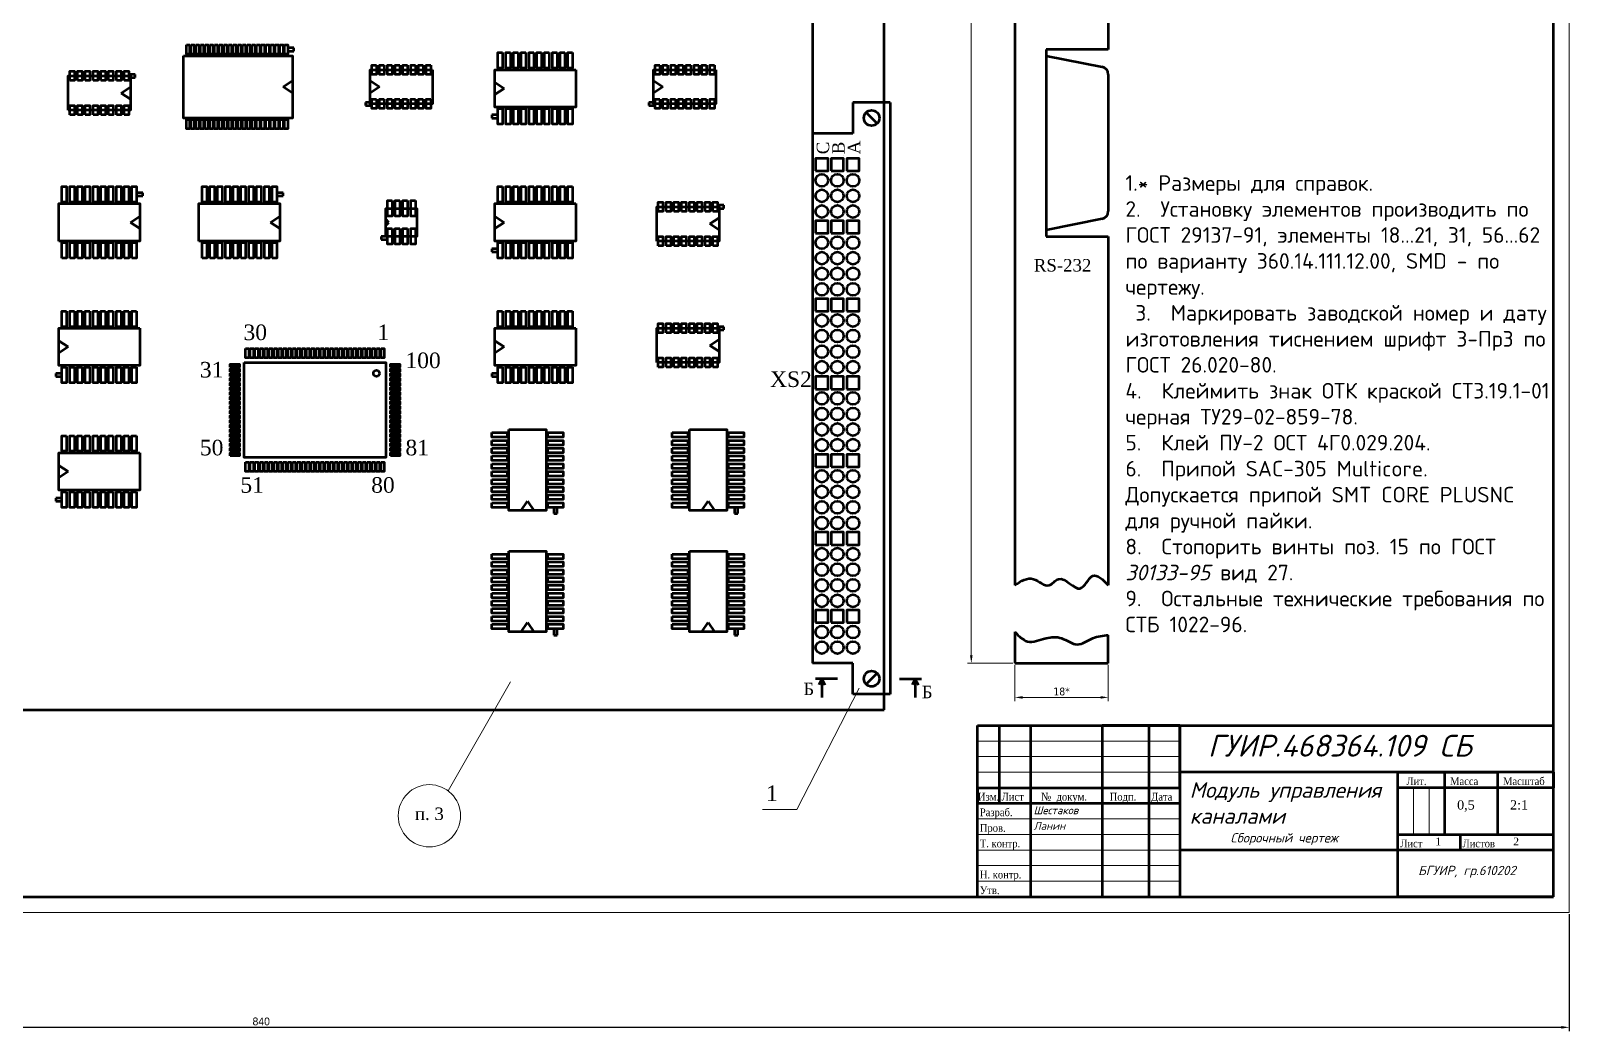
# Model space of a CAD drawing. Header units: millimetres. Extents: x 0 to 840, y -38 to 590.
# Drawn here: x 346 to 840, y -38.2 to 283 of the extents above; entities that cross this region are included whole.
import ezdxf

# ---------------------------------------------------------------- set-up
doc = ezdxf.new("R2010")
doc.units = ezdxf.units.MM
doc.header["$PDMODE"] = 3
doc.layers.add('основная-06', color=2, linetype='Continuous', lineweight=60)
doc.layers.add('тонкая-текст-02', color=4, linetype='Continuous', lineweight=20)
doc.styles.add('2', font='times.ttf', dxfattribs={"width": 0.9, "height": 2.5})
doc.styles.add('3', font='times.ttf', dxfattribs={"height": 2.5})
doc.dimstyles.new('ISO-25', dxfattribs={"dimtxt": 2.5, "dimasz": 2.5, "dimexe": 1.25, "dimexo": 0.625, "dimtad": 1, "dimtxsty": 'Standard', "dimcen": 2.5, "dimadec": 0, "dimazin": 0, "dimtfac": 1, "dimtmove": 0, "dimatfit": 3, "dimfxl": 1, "dimarcsym": 0})

# ---------------------------------------------------------------- blocks, each defined once
blk = doc.blocks.new('*D3')
at = {"layer": 'Defpoints', "color": 0, "transparency": 16777216}
for p in [(0, 0), (840, 0), (0, -36.91)]:
    blk.add_point(p, dxfattribs=at)
at = {"layer": 'тонкая-текст-02', "color": 0, "lineweight": -2, "transparency": 16777216}
for p, q in [((0, -0.62), (0, -38.16)), ((840, -0.62), (840, -38.16)), ((837.5, -36.91), (2.5, -36.91))]:
    blk.add_line(p, q, dxfattribs=at)
at = {"layer": 'тонкая-текст-02', "color": 0, "transparency": 16777216}
for points in [[(2.5, -36.49), (2.5, -37.33), (0, -36.91)], [(837.5, -36.49), (837.5, -37.33), (840, -36.91)]]:
    blk.add_solid(points, dxfattribs=at)
at = {"layer": 'тонкая-текст-02', "color": 0, "transparency": 16777216, "insert": (420, -35.03), "char_height": 2.5, "attachment_point": 5}
blk.add_mtext('840', dxfattribs=at)

msp = doc.modelspace()

# ---------------------------------------------------------------- linework, layer by layer
at = {"layer": 'основная-06', "color": 0}
for p, q in [((835, 5), (835, 585)), ((692, 555), (692, 277)), ((620, 65), (620, 530)), ((662, 525), (662, 105)), ((597, 345), (597, 250)), ((430.5, 277.5), (428.5, 277.5)), ((430.5, 276.5), (430.5, 277.5)), ((692, 277), (672, 277)), ((672, 277), (672, 217)), ((428.5, 276.5), (430.5, 276.5)), ((672, 275), (689.99, 271.402)), ((379.5, 269), (377.5, 269)), ((377.5, 268), (379.5, 268)), ((379.5, 268), (379.5, 269)), ((427, 265), (430, 267)), ((455, 267), (458, 265)), ((546, 267), (549, 265)), ((692, 268.95), (692, 225.05)), ((375, 263), (378, 265)), ((378, 261), (375, 263)), ((430, 263), (427, 265)), ((458, 265), (455, 263)), ((495, 266.5), (498, 264.5)), ((498, 264.5), (495, 262.5)), ((549, 265), (546, 263)), ((453.5, 260), (453.5, 259)), ((455.5, 260), (453.5, 260)), ((453.5, 259), (455.5, 259)), ((546.5, 260), (544.5, 260)), ((544.5, 260), (544.5, 259)), ((544.5, 259), (546.5, 259)), ((622, 260), (610, 260)), ((610, 260), (610, 250)), ((622, 260), (622, 70)), ((496, 256), (494, 256)), ((494, 256), (494, 255)), ((494, 255), (496, 255)), ((614.232, 256.768), (617.768, 253.232)), ((597, 250), (597, 80)), ((610, 250), (597, 250)), ((382, 231), (380, 231)), ((380, 230), (382, 230)), ((382, 230), (382, 231)), ((427, 231), (425, 231)), ((425, 230), (427, 230)), ((427, 230), (427, 231)), ((378, 221.5), (381, 223.5)), ((423, 221.5), (426, 223.5)), ((461, 221.5), (460, 222.5)), ((495, 223.5), (498, 221.5)), ((564, 221), (567, 223)), ((568.5, 227), (566.5, 227)), ((566.5, 226), (568.5, 226)), ((568.5, 226), (568.5, 227)), ((689.99, 222.598), (672, 219)), ((381, 219.5), (378, 221.5)), ((426, 219.5), (423, 221.5)), ((460, 220.5), (461, 221.5)), ((498, 221.5), (495, 219.5)), ((567, 219), (564, 221)), ((458.5, 217), (458.5, 216)), ((460.5, 217), (458.5, 217)), ((458.5, 216), (460.5, 216)), ((496, 213), (494, 213)), ((494, 213), (494, 212)), ((672, 217), (692, 217)), ((692, 217), (692, 105)), ((494, 212), (496, 212)), ((568.5, 188), (566.5, 188)), ((568.5, 187), (568.5, 188)), ((355, 183.5), (358, 181.5)), ((495, 183.5), (498, 181.5)), ((564, 182), (567, 184)), ((566.5, 187), (568.5, 187)), ((358, 181.5), (355, 179.5)), ((498, 181.5), (495, 179.5)), ((567, 180), (564, 182)), ((356, 173), (354, 173)), ((354, 173), (354, 172)), ((494, 173), (494, 172)), ((496, 173), (494, 173)), ((354, 172), (356, 172)), ((494, 172), (496, 172)), ((355, 143.5), (358, 141.5)), ((358, 141.5), (355, 139.5)), ((356, 133), (354, 133)), ((354, 133), (354, 132)), ((354, 132), (356, 132)), ((503.5, 129), (505.5, 132)), ((505.5, 132), (507.5, 129)), ((514, 130), (514, 128)), ((515, 128), (515, 130)), ((561.5, 129), (563.5, 132)), ((563.5, 132), (565.5, 129)), ((572, 130), (572, 128)), ((573, 128), (573, 130)), ((514, 128), (515, 128)), ((572, 128), (573, 128)), ((503.5, 90), (505.5, 93)), ((505.5, 93), (507.5, 90)), ((514, 91), (514, 89)), ((514, 89), (515, 89)), ((515, 89), (515, 91)), ((561.5, 90), (563.5, 93)), ((563.5, 93), (565.5, 90)), ((572, 91), (572, 89)), ((572, 89), (573, 89)), ((573, 89), (573, 91)), ((662, 90), (662, 80)), ((692, 80), (692, 89)), ((610, 80), (597, 80)), ((610, 70), (610, 80)), ((662, 80), (692, 80)), ((605, 75), (598, 75)), ((600, 75), (599, 73)), ((600, 75), (600, 69)), ((600, 75), (601, 73)), ((614.232, 73.232), (617.768, 76.768)), ((625, 75), (632, 75)), ((630, 75), (629, 73)), ((630, 75), (630, 69)), ((630, 75), (631, 73)), ((622, 70), (610, 70)), ((60, 65), (620, 65)), ((650, 60), (657, 60)), ((650, 60), (667, 60)), ((650, 60), (715, 60)), ((650, 5), (650, 60)), ((650, 60), (835, 60)), ((657, 60), (657, 35)), ((667, 60), (667, 5)), ((690, 60), (715, 60)), ((715, 60), (690, 60)), ((690, 60), (690, 5)), ((715, 60), (705, 60)), ((705, 60), (705, 5)), ((715, 40), (715, 60)), ((715, 60), (715, 40)), ((715, 60), (715, 5)), ((835, 45), (715, 45)), ((785, 45), (800, 45)), ((785, 5), (785, 45)), ((800, 45), (817, 45)), ((800, 45), (800, 25)), ((817, 45), (817, 25)), ((835, 45), (835, 40)), ((650, 40), (650, 35)), ((650, 40), (715, 40)), ((835, 40), (785, 40)), ((650, 35), (715, 35)), ((785, 20), (785, 25)), ((785, 25), (835, 25)), ((785, 25), (805, 25)), ((805, 25), (805, 20)), ((835, 20), (715, 20)), ((20, 5), (835, 5)), ((650, 5), (650, 5)), ((835, 5), (785, 5))]:
    msp.add_line(p, q, dxfattribs=at)
for points in [[(396, 278.5), (397, 278.5), (397, 275.5), (396, 275.5)], [(397.5, 278.5), (398.5, 278.5), (398.5, 275.5), (397.5, 275.5)], [(399, 278.5), (400, 278.5), (400, 275.5), (399, 275.5)], [(400.5, 278.5), (401.5, 278.5), (401.5, 275.5), (400.5, 275.5)], [(402, 278.5), (403, 278.5), (403, 275.5), (402, 275.5)], [(403.5, 278.5), (404.5, 278.5), (404.5, 275.5), (403.5, 275.5)], [(405, 278.5), (406, 278.5), (406, 275.5), (405, 275.5)], [(406.5, 278.5), (407.5, 278.5), (407.5, 275.5), (406.5, 275.5)], [(408, 278.5), (409, 278.5), (409, 275.5), (408, 275.5)], [(409.5, 278.5), (410.5, 278.5), (410.5, 275.5), (409.5, 275.5)], [(411, 278.5), (412, 278.5), (412, 275.5), (411, 275.5)], [(412.5, 278.5), (413.5, 278.5), (413.5, 275.5), (412.5, 275.5)], [(414, 278.5), (415, 278.5), (415, 275.5), (414, 275.5)], [(415.5, 278.5), (416.5, 278.5), (416.5, 275.5), (415.5, 275.5)], [(417, 278.5), (418, 278.5), (418, 275.5), (417, 275.5)], [(418.5, 278.5), (419.5, 278.5), (419.5, 275.5), (418.5, 275.5)], [(420, 278.5), (421, 278.5), (421, 275.5), (420, 275.5)], [(421.5, 278.5), (422.5, 278.5), (422.5, 275.5), (421.5, 275.5)], [(423, 278.5), (424, 278.5), (424, 275.5), (423, 275.5)], [(424.5, 278.5), (425.5, 278.5), (425.5, 275.5), (424.5, 275.5)], [(426, 278.5), (427, 278.5), (427, 275.5), (426, 275.5)], [(427.5, 278.5), (428.5, 278.5), (428.5, 275.5), (427.5, 275.5)], [(395, 275), (430, 275), (430, 255), (395, 255)], [(457, 272), (457, 269), (455.5, 269), (455.5, 272)], [(459.5, 272), (459.5, 269), (458, 269), (458, 272)], [(462, 272), (462, 269), (460.5, 269), (460.5, 272)], [(464.5, 272), (464.5, 269), (463, 269), (463, 272)], [(467, 272), (467, 269), (465.5, 269), (465.5, 272)], [(469.5, 272), (469.5, 269), (468, 269), (468, 272)], [(472, 272), (472, 269), (470.5, 269), (470.5, 272)], [(474.5, 272), (474.5, 269), (473, 269), (473, 272)], [(497.5, 276), (497.5, 271), (496, 271), (496, 276)], [(500, 276), (500, 271), (498.5, 271), (498.5, 276)], [(502.5, 276), (502.5, 271), (501, 271), (501, 276)], [(505, 276), (505, 271), (503.5, 271), (503.5, 276)], [(507.5, 276), (507.5, 271), (506, 271), (506, 276)], [(510, 276), (510, 271), (508.5, 271), (508.5, 276)], [(512.5, 276), (512.5, 271), (511, 271), (511, 276)], [(515, 276), (515, 271), (513.5, 271), (513.5, 276)], [(517.5, 276), (517.5, 271), (516, 271), (516, 276)], [(520, 276), (520, 271), (518.5, 271), (518.5, 276)], [(548, 272), (548, 269), (546.5, 269), (546.5, 272)], [(550.5, 272), (550.5, 269), (549, 269), (549, 272)], [(553, 272), (553, 269), (551.5, 269), (551.5, 272)], [(555.5, 272), (555.5, 269), (554, 269), (554, 272)], [(558, 272), (558, 269), (556.5, 269), (556.5, 272)], [(560.5, 272), (560.5, 269), (559, 269), (559, 272)], [(563, 272), (563, 269), (561.5, 269), (561.5, 272)], [(565.5, 272), (565.5, 269), (564, 269), (564, 272)], [(358, 257.5), (358, 268.5), (378, 268.5), (378, 257.5)], [(358.5, 267), (358.5, 270), (360, 270), (360, 267)], [(361, 267), (361, 270), (362.5, 270), (362.5, 267)], [(363.5, 267), (363.5, 270), (365, 270), (365, 267)], [(366, 267), (366, 270), (367.5, 270), (367.5, 267)], [(368.5, 267), (368.5, 270), (370, 270), (370, 267)], [(371, 267), (371, 270), (372.5, 270), (372.5, 267)], [(373.5, 267), (373.5, 270), (375, 270), (375, 267)], [(376, 267), (376, 270), (377.5, 270), (377.5, 267)], [(475, 270.5), (475, 259.5), (455, 259.5), (455, 270.5)], [(521, 270.5), (521, 258.5), (495, 258.5), (495, 270.5)], [(566, 270.5), (566, 259.5), (546, 259.5), (546, 270.5)], [(358.5, 256), (358.5, 259), (360, 259), (360, 256)], [(361, 256), (361, 259), (362.5, 259), (362.5, 256)], [(363.5, 256), (363.5, 259), (365, 259), (365, 256)], [(366, 256), (366, 259), (367.5, 259), (367.5, 256)], [(368.5, 256), (368.5, 259), (370, 259), (370, 256)], [(371, 256), (371, 259), (372.5, 259), (372.5, 256)], [(373.5, 256), (373.5, 259), (375, 259), (375, 256)], [(376, 256), (376, 259), (377.5, 259), (377.5, 256)], [(457, 261), (457, 258), (455.5, 258), (455.5, 261)], [(459.5, 261), (459.5, 258), (458, 258), (458, 261)], [(462, 261), (462, 258), (460.5, 258), (460.5, 261)], [(464.5, 261), (464.5, 258), (463, 258), (463, 261)], [(467, 261), (467, 258), (465.5, 258), (465.5, 261)], [(469.5, 261), (469.5, 258), (468, 258), (468, 261)], [(472, 261), (472, 258), (470.5, 258), (470.5, 261)], [(474.5, 261), (474.5, 258), (473, 258), (473, 261)], [(497.5, 258), (497.5, 253), (496, 253), (496, 258)], [(500, 258), (500, 253), (498.5, 253), (498.5, 258)], [(502.5, 258), (502.5, 253), (501, 253), (501, 258)], [(505, 258), (505, 253), (503.5, 253), (503.5, 258)], [(507.5, 258), (507.5, 253), (506, 253), (506, 258)], [(510, 258), (510, 253), (508.5, 253), (508.5, 258)], [(512.5, 258), (512.5, 253), (511, 253), (511, 258)], [(515, 258), (515, 253), (513.5, 253), (513.5, 258)], [(517.5, 258), (517.5, 253), (516, 253), (516, 258)], [(520, 258), (520, 253), (518.5, 253), (518.5, 258)], [(548, 261), (548, 258), (546.5, 258), (546.5, 261)], [(550.5, 261), (550.5, 258), (549, 258), (549, 261)], [(553, 261), (553, 258), (551.5, 258), (551.5, 261)], [(555.5, 261), (555.5, 258), (554, 258), (554, 261)], [(558, 261), (558, 258), (556.5, 258), (556.5, 261)], [(560.5, 261), (560.5, 258), (559, 258), (559, 261)], [(563, 261), (563, 258), (561.5, 258), (561.5, 261)], [(565.5, 261), (565.5, 258), (564, 258), (564, 261)], [(396, 254.5), (397, 254.5), (397, 251.5), (396, 251.5)], [(397.5, 254.5), (398.5, 254.5), (398.5, 251.5), (397.5, 251.5)], [(399, 254.5), (400, 254.5), (400, 251.5), (399, 251.5)], [(400.5, 254.5), (401.5, 254.5), (401.5, 251.5), (400.5, 251.5)], [(402, 254.5), (403, 254.5), (403, 251.5), (402, 251.5)], [(403.5, 254.5), (404.5, 254.5), (404.5, 251.5), (403.5, 251.5)], [(405, 254.5), (406, 254.5), (406, 251.5), (405, 251.5)], [(406.5, 254.5), (407.5, 254.5), (407.5, 251.5), (406.5, 251.5)], [(408, 254.5), (409, 254.5), (409, 251.5), (408, 251.5)], [(409.5, 254.5), (410.5, 254.5), (410.5, 251.5), (409.5, 251.5)], [(411, 254.5), (412, 254.5), (412, 251.5), (411, 251.5)], [(412.5, 254.5), (413.5, 254.5), (413.5, 251.5), (412.5, 251.5)], [(414, 254.5), (415, 254.5), (415, 251.5), (414, 251.5)], [(415.5, 254.5), (416.5, 254.5), (416.5, 251.5), (415.5, 251.5)], [(417, 254.5), (418, 254.5), (418, 251.5), (417, 251.5)], [(418.5, 254.5), (419.5, 254.5), (419.5, 251.5), (418.5, 251.5)], [(420, 254.5), (421, 254.5), (421, 251.5), (420, 251.5)], [(421.5, 254.5), (422.5, 254.5), (422.5, 251.5), (421.5, 251.5)], [(423, 254.5), (424, 254.5), (424, 251.5), (423, 251.5)], [(424.5, 254.5), (425.5, 254.5), (425.5, 251.5), (424.5, 251.5)], [(426, 254.5), (427, 254.5), (427, 251.5), (426, 251.5)], [(427.5, 254.5), (428.5, 254.5), (428.5, 251.5), (427.5, 251.5)], [(607, 243), (607, 243), (607, 243), (607, 243)], [(598, 238), (602, 238), (602, 242), (598, 242)], [(603, 238), (607, 238), (607, 242), (603, 242)], [(608, 238), (612, 238), (612, 242), (608, 242)], [(356, 228), (356, 233), (357.5, 233), (357.5, 228)], [(358.5, 228), (358.5, 233), (360, 233), (360, 228)], [(361, 228), (361, 233), (362.5, 233), (362.5, 228)], [(363.5, 228), (363.5, 233), (365, 233), (365, 228)], [(366, 228), (366, 233), (367.5, 233), (367.5, 228)], [(368.5, 228), (368.5, 233), (370, 233), (370, 228)], [(371, 228), (371, 233), (372.5, 233), (372.5, 228)], [(373.5, 228), (373.5, 233), (375, 233), (375, 228)], [(376, 228), (376, 233), (377.5, 233), (377.5, 228)], [(378.5, 228), (378.5, 233), (380, 233), (380, 228)], [(401, 228), (401, 233), (402.5, 233), (402.5, 228)], [(403.5, 228), (403.5, 233), (405, 233), (405, 228)], [(406, 228), (406, 233), (407.5, 233), (407.5, 228)], [(408.5, 228), (408.5, 233), (410, 233), (410, 228)], [(411, 228), (411, 233), (412.5, 233), (412.5, 228)], [(413.5, 228), (413.5, 233), (415, 233), (415, 228)], [(416, 228), (416, 233), (417.5, 233), (417.5, 228)], [(418.5, 228), (418.5, 233), (420, 233), (420, 228)], [(421, 228), (421, 233), (422.5, 233), (422.5, 228)], [(423.5, 228), (423.5, 233), (425, 233), (425, 228)], [(497.5, 233), (497.5, 228), (496, 228), (496, 233)], [(500, 233), (500, 228), (498.5, 228), (498.5, 233)], [(502.5, 233), (502.5, 228), (501, 228), (501, 233)], [(505, 233), (505, 228), (503.5, 228), (503.5, 233)], [(507.5, 233), (507.5, 228), (506, 228), (506, 233)], [(510, 233), (510, 228), (508.5, 228), (508.5, 233)], [(512.5, 233), (512.5, 228), (511, 228), (511, 233)], [(515, 233), (515, 228), (513.5, 228), (513.5, 233)], [(517.5, 233), (517.5, 228), (516, 228), (516, 233)], [(520, 233), (520, 228), (518.5, 228), (518.5, 233)], [(355, 215.5), (355, 227.5), (381, 227.5), (381, 215.5)], [(400, 215.5), (400, 227.5), (426, 227.5), (426, 215.5)], [(462, 228.5), (462, 223.5), (460.5, 223.5), (460.5, 228.5)], [(464.5, 228.5), (464.5, 223.5), (463, 223.5), (463, 228.5)], [(467, 228.5), (467, 223.5), (465.5, 223.5), (465.5, 228.5)], [(469.5, 228.5), (469.5, 223.5), (468, 223.5), (468, 228.5)], [(521, 227.5), (521, 215.5), (495, 215.5), (495, 227.5)], [(547.5, 225), (547.5, 228), (549, 228), (549, 225)], [(550, 225), (550, 228), (551.5, 228), (551.5, 225)], [(552.5, 225), (552.5, 228), (554, 228), (554, 225)], [(555, 225), (555, 228), (556.5, 228), (556.5, 225)], [(557.5, 225), (557.5, 228), (559, 228), (559, 225)], [(560, 225), (560, 228), (561.5, 228), (561.5, 225)], [(562.5, 225), (562.5, 228), (564, 228), (564, 225)], [(565, 225), (565, 228), (566.5, 228), (566.5, 225)], [(460, 217), (460, 226), (470, 226), (470, 217)], [(547, 215.5), (547, 226.5), (567, 226.5), (567, 215.5)], [(462, 219.5), (462, 214.5), (460.5, 214.5), (460.5, 219.5)], [(464.5, 219.5), (464.5, 214.5), (463, 214.5), (463, 219.5)], [(467, 219.5), (467, 214.5), (465.5, 214.5), (465.5, 219.5)], [(469.5, 219.5), (469.5, 214.5), (468, 214.5), (468, 219.5)], [(598, 218), (602, 218), (602, 222), (598, 222)], [(603, 218), (607, 218), (607, 222), (603, 222)], [(608, 218), (612, 218), (612, 222), (608, 222)], [(356, 210), (356, 215), (357.5, 215), (357.5, 210)], [(358.5, 210), (358.5, 215), (360, 215), (360, 210)], [(361, 210), (361, 215), (362.5, 215), (362.5, 210)], [(363.5, 210), (363.5, 215), (365, 215), (365, 210)], [(366, 210), (366, 215), (367.5, 215), (367.5, 210)], [(368.5, 210), (368.5, 215), (370, 215), (370, 210)], [(371, 210), (371, 215), (372.5, 215), (372.5, 210)], [(373.5, 210), (373.5, 215), (375, 215), (375, 210)], [(376, 210), (376, 215), (377.5, 215), (377.5, 210)], [(378.5, 210), (378.5, 215), (380, 215), (380, 210)], [(401, 210), (401, 215), (402.5, 215), (402.5, 210)], [(403.5, 210), (403.5, 215), (405, 215), (405, 210)], [(406, 210), (406, 215), (407.5, 215), (407.5, 210)], [(408.5, 210), (408.5, 215), (410, 215), (410, 210)], [(411, 210), (411, 215), (412.5, 215), (412.5, 210)], [(413.5, 210), (413.5, 215), (415, 215), (415, 210)], [(416, 210), (416, 215), (417.5, 215), (417.5, 210)], [(418.5, 210), (418.5, 215), (420, 215), (420, 210)], [(421, 210), (421, 215), (422.5, 215), (422.5, 210)], [(423.5, 210), (423.5, 215), (425, 215), (425, 210)], [(497.5, 215), (497.5, 210), (496, 210), (496, 215)], [(500, 215), (500, 210), (498.5, 210), (498.5, 215)], [(502.5, 215), (502.5, 210), (501, 210), (501, 215)], [(505, 215), (505, 210), (503.5, 210), (503.5, 215)], [(507.5, 215), (507.5, 210), (506, 210), (506, 215)], [(510, 215), (510, 210), (508.5, 210), (508.5, 215)], [(512.5, 215), (512.5, 210), (511, 210), (511, 215)], [(515, 215), (515, 210), (513.5, 210), (513.5, 215)], [(517.5, 215), (517.5, 210), (516, 210), (516, 215)], [(520, 215), (520, 210), (518.5, 210), (518.5, 215)], [(547.5, 214), (547.5, 217), (549, 217), (549, 214)], [(550, 214), (550, 217), (551.5, 217), (551.5, 214)], [(552.5, 214), (552.5, 217), (554, 217), (554, 214)], [(555, 214), (555, 217), (556.5, 217), (556.5, 214)], [(557.5, 214), (557.5, 217), (559, 217), (559, 214)], [(560, 214), (560, 217), (561.5, 217), (561.5, 214)], [(562.5, 214), (562.5, 217), (564, 217), (564, 214)], [(565, 214), (565, 217), (566.5, 217), (566.5, 214)], [(357.5, 193), (357.5, 188), (356, 188), (356, 193)], [(360, 193), (360, 188), (358.5, 188), (358.5, 193)], [(362.5, 193), (362.5, 188), (361, 188), (361, 193)], [(365, 193), (365, 188), (363.5, 188), (363.5, 193)], [(367.5, 193), (367.5, 188), (366, 188), (366, 193)], [(370, 193), (370, 188), (368.5, 188), (368.5, 193)], [(372.5, 193), (372.5, 188), (371, 188), (371, 193)], [(375, 193), (375, 188), (373.5, 188), (373.5, 193)], [(377.5, 193), (377.5, 188), (376, 188), (376, 193)], [(380, 193), (380, 188), (378.5, 188), (378.5, 193)], [(497.5, 193), (497.5, 188), (496, 188), (496, 193)], [(500, 193), (500, 188), (498.5, 188), (498.5, 193)], [(502.5, 193), (502.5, 188), (501, 188), (501, 193)], [(505, 193), (505, 188), (503.5, 188), (503.5, 193)], [(507.5, 193), (507.5, 188), (506, 188), (506, 193)], [(510, 193), (510, 188), (508.5, 188), (508.5, 193)], [(512.5, 193), (512.5, 188), (511, 188), (511, 193)], [(515, 193), (515, 188), (513.5, 188), (513.5, 193)], [(517.5, 193), (517.5, 188), (516, 188), (516, 193)], [(520, 193), (520, 188), (518.5, 188), (518.5, 193)], [(598, 193), (602, 193), (602, 197), (598, 197)], [(603, 193), (607, 193), (607, 197), (603, 197)], [(608, 193), (612, 193), (612, 197), (608, 197)], [(547.5, 186), (547.5, 189), (549, 189), (549, 186)], [(550, 186), (550, 189), (551.5, 189), (551.5, 186)], [(552.5, 186), (552.5, 189), (554, 189), (554, 186)], [(555, 186), (555, 189), (556.5, 189), (556.5, 186)], [(557.5, 186), (557.5, 189), (559, 189), (559, 186)], [(560, 186), (560, 189), (561.5, 189), (561.5, 186)], [(562.5, 186), (562.5, 189), (564, 189), (564, 186)], [(565, 186), (565, 189), (566.5, 189), (566.5, 186)], [(381, 187.5), (381, 175.5), (355, 175.5), (355, 187.5)], [(521, 187.5), (521, 175.5), (495, 175.5), (495, 187.5)], [(547, 176.5), (547, 187.5), (567, 187.5), (567, 176.5)], [(415, 181), (416, 181), (416, 178), (415, 178)], [(416.5, 181), (417.5, 181), (417.5, 178), (416.5, 178)], [(418, 181), (419, 181), (419, 178), (418, 178)], [(419.5, 181), (420.5, 181), (420.5, 178), (419.5, 178)], [(421, 181), (422, 181), (422, 178), (421, 178)], [(422.5, 181), (423.5, 181), (423.5, 178), (422.5, 178)], [(424, 181), (425, 181), (425, 178), (424, 178)], [(425.5, 181), (426.5, 181), (426.5, 178), (425.5, 178)], [(427, 181), (428, 181), (428, 178), (427, 178)], [(428.5, 181), (429.5, 181), (429.5, 178), (428.5, 178)], [(430, 181), (431, 181), (431, 178), (430, 178)], [(431.5, 181), (432.5, 181), (432.5, 178), (431.5, 178)], [(433, 181), (434, 181), (434, 178), (433, 178)], [(434.5, 181), (435.5, 181), (435.5, 178), (434.5, 178)], [(436, 181), (437, 181), (437, 178), (436, 178)], [(437.5, 181), (438.5, 181), (438.5, 178), (437.5, 178)], [(439, 181), (440, 181), (440, 178), (439, 178)], [(440.5, 181), (441.5, 181), (441.5, 178), (440.5, 178)], [(442, 181), (443, 181), (443, 178), (442, 178)], [(443.5, 181), (444.5, 181), (444.5, 178), (443.5, 178)], [(445, 181), (446, 181), (446, 178), (445, 178)], [(446.5, 181), (447.5, 181), (447.5, 178), (446.5, 178)], [(448, 181), (449, 181), (449, 178), (448, 178)], [(449.5, 181), (450.5, 181), (450.5, 178), (449.5, 178)], [(451, 181), (452, 181), (452, 178), (451, 178)], [(452.5, 181), (453.5, 181), (453.5, 178), (452.5, 178)], [(454, 181), (455, 181), (455, 178), (454, 178)], [(455.5, 181), (456.5, 181), (456.5, 178), (455.5, 178)], [(457, 181), (458, 181), (458, 178), (457, 178)], [(458.5, 181), (459.5, 181), (459.5, 178), (458.5, 178)], [(547.5, 175), (547.5, 178), (549, 178), (549, 175)], [(550, 175), (550, 178), (551.5, 178), (551.5, 175)], [(552.5, 175), (552.5, 178), (554, 178), (554, 175)], [(555, 175), (555, 178), (556.5, 178), (556.5, 175)], [(557.5, 175), (557.5, 178), (559, 178), (559, 175)], [(560, 175), (560, 178), (561.5, 178), (561.5, 175)], [(562.5, 175), (562.5, 178), (564, 178), (564, 175)], [(565, 175), (565, 178), (566.5, 178), (566.5, 175)], [(357.5, 175), (357.5, 170), (356, 170), (356, 175)], [(360, 175), (360, 170), (358.5, 170), (358.5, 175)], [(362.5, 175), (362.5, 170), (361, 170), (361, 175)], [(365, 175), (365, 170), (363.5, 170), (363.5, 175)], [(367.5, 175), (367.5, 170), (366, 170), (366, 175)], [(370, 175), (370, 170), (368.5, 170), (368.5, 175)], [(372.5, 175), (372.5, 170), (371, 170), (371, 175)], [(375, 175), (375, 170), (373.5, 170), (373.5, 175)], [(377.5, 175), (377.5, 170), (376, 170), (376, 175)], [(380, 175), (380, 170), (378.5, 170), (378.5, 175)], [(410, 175), (410, 176), (413, 176), (413, 175)], [(410, 173.5), (410, 174.5), (413, 174.5), (413, 173.5)], [(410, 172), (410, 173), (413, 173), (413, 172)], [(414.5, 176.5), (460, 176.5), (460, 146), (414.5, 146)], [(461.5, 175), (461.5, 176), (464.5, 176), (464.5, 175)], [(461.5, 173.5), (461.5, 174.5), (464.5, 174.5), (464.5, 173.5)], [(461.5, 172), (461.5, 173), (464.5, 173), (464.5, 172)], [(497.5, 175), (497.5, 170), (496, 170), (496, 175)], [(500, 175), (500, 170), (498.5, 170), (498.5, 175)], [(502.5, 175), (502.5, 170), (501, 170), (501, 175)], [(505, 175), (505, 170), (503.5, 170), (503.5, 175)], [(507.5, 175), (507.5, 170), (506, 170), (506, 175)], [(510, 175), (510, 170), (508.5, 170), (508.5, 175)], [(512.5, 175), (512.5, 170), (511, 170), (511, 175)], [(515, 175), (515, 170), (513.5, 170), (513.5, 175)], [(517.5, 175), (517.5, 170), (516, 170), (516, 175)], [(520, 175), (520, 170), (518.5, 170), (518.5, 175)], [(410, 170.5), (410, 171.5), (413, 171.5), (413, 170.5)], [(410, 169), (410, 170), (413, 170), (413, 169)], [(410, 167.5), (410, 168.5), (413, 168.5), (413, 167.5)], [(461.5, 170.5), (461.5, 171.5), (464.5, 171.5), (464.5, 170.5)], [(461.5, 169), (461.5, 170), (464.5, 170), (464.5, 169)], [(461.5, 167.5), (461.5, 168.5), (464.5, 168.5), (464.5, 167.5)], [(598, 168), (602, 168), (602, 172), (598, 172)], [(603, 168), (607, 168), (607, 172), (603, 172)], [(608, 168), (612, 168), (612, 172), (608, 172)], [(410, 166), (410, 167), (413, 167), (413, 166)], [(410, 164.5), (410, 165.5), (413, 165.5), (413, 164.5)], [(410, 163), (410, 164), (413, 164), (413, 163)], [(461.5, 166), (461.5, 167), (464.5, 167), (464.5, 166)], [(461.5, 164.5), (461.5, 165.5), (464.5, 165.5), (464.5, 164.5)], [(461.5, 163), (461.5, 164), (464.5, 164), (464.5, 163)], [(410, 161.5), (410, 162.5), (413, 162.5), (413, 161.5)], [(410, 160), (410, 161), (413, 161), (413, 160)], [(410, 158.5), (410, 159.5), (413, 159.5), (413, 158.5)], [(461.5, 161.5), (461.5, 162.5), (464.5, 162.5), (464.5, 161.5)], [(461.5, 160), (461.5, 161), (464.5, 161), (464.5, 160)], [(461.5, 158.5), (461.5, 159.5), (464.5, 159.5), (464.5, 158.5)], [(410, 157), (410, 158), (413, 158), (413, 157)], [(410, 155.5), (410, 156.5), (413, 156.5), (413, 155.5)], [(410, 154), (410, 155), (413, 155), (413, 154)], [(410, 152.5), (410, 153.5), (413, 153.5), (413, 152.5)], [(461.5, 157), (461.5, 158), (464.5, 158), (464.5, 157)], [(461.5, 155.5), (461.5, 156.5), (464.5, 156.5), (464.5, 155.5)], [(461.5, 154), (461.5, 155), (464.5, 155), (464.5, 154)], [(461.5, 152.5), (461.5, 153.5), (464.5, 153.5), (464.5, 152.5)], [(494, 154), (499, 154), (499, 152.5), (494, 152.5)], [(499.5, 155), (511.5, 155), (511.5, 129), (499.5, 129)], [(512, 154), (517, 154), (517, 152.5), (512, 152.5)], [(552, 154), (557, 154), (557, 152.5), (552, 152.5)], [(557.5, 155), (569.5, 155), (569.5, 129), (557.5, 129)], [(570, 154), (575, 154), (575, 152.5), (570, 152.5)], [(357.5, 153), (357.5, 148), (356, 148), (356, 153)], [(360, 153), (360, 148), (358.5, 148), (358.5, 153)], [(362.5, 153), (362.5, 148), (361, 148), (361, 153)], [(365, 153), (365, 148), (363.5, 148), (363.5, 153)], [(367.5, 153), (367.5, 148), (366, 148), (366, 153)], [(370, 153), (370, 148), (368.5, 148), (368.5, 153)], [(372.5, 153), (372.5, 148), (371, 148), (371, 153)], [(375, 153), (375, 148), (373.5, 148), (373.5, 153)], [(377.5, 153), (377.5, 148), (376, 148), (376, 153)], [(380, 153), (380, 148), (378.5, 148), (378.5, 153)], [(410, 151), (410, 152), (413, 152), (413, 151)], [(410, 149.5), (410, 150.5), (413, 150.5), (413, 149.5)], [(410, 148), (410, 149), (413, 149), (413, 148)], [(461.5, 151), (461.5, 152), (464.5, 152), (464.5, 151)], [(461.5, 149.5), (461.5, 150.5), (464.5, 150.5), (464.5, 149.5)], [(461.5, 148), (461.5, 149), (464.5, 149), (464.5, 148)], [(494, 151.5), (499, 151.5), (499, 150), (494, 150)], [(494, 149), (499, 149), (499, 147.5), (494, 147.5)], [(512, 151.5), (517, 151.5), (517, 150), (512, 150)], [(512, 149), (517, 149), (517, 147.5), (512, 147.5)], [(552, 151.5), (557, 151.5), (557, 150), (552, 150)], [(552, 149), (557, 149), (557, 147.5), (552, 147.5)], [(570, 151.5), (575, 151.5), (575, 150), (570, 150)], [(570, 149), (575, 149), (575, 147.5), (570, 147.5)], [(381, 147.5), (381, 135.5), (355, 135.5), (355, 147.5)], [(410, 146.5), (410, 147.5), (413, 147.5), (413, 146.5)], [(415, 144.5), (416, 144.5), (416, 141.5), (415, 141.5)], [(416.5, 144.5), (417.5, 144.5), (417.5, 141.5), (416.5, 141.5)], [(418, 144.5), (419, 144.5), (419, 141.5), (418, 141.5)], [(419.5, 144.5), (420.5, 144.5), (420.5, 141.5), (419.5, 141.5)], [(421, 144.5), (422, 144.5), (422, 141.5), (421, 141.5)], [(422.5, 144.5), (423.5, 144.5), (423.5, 141.5), (422.5, 141.5)], [(424, 144.5), (425, 144.5), (425, 141.5), (424, 141.5)], [(425.5, 144.5), (426.5, 144.5), (426.5, 141.5), (425.5, 141.5)], [(427, 144.5), (428, 144.5), (428, 141.5), (427, 141.5)], [(428.5, 144.5), (429.5, 144.5), (429.5, 141.5), (428.5, 141.5)], [(430, 144.5), (431, 144.5), (431, 141.5), (430, 141.5)], [(431.5, 144.5), (432.5, 144.5), (432.5, 141.5), (431.5, 141.5)], [(433, 144.5), (434, 144.5), (434, 141.5), (433, 141.5)], [(434.5, 144.5), (435.5, 144.5), (435.5, 141.5), (434.5, 141.5)], [(436, 144.5), (437, 144.5), (437, 141.5), (436, 141.5)], [(437.5, 144.5), (438.5, 144.5), (438.5, 141.5), (437.5, 141.5)], [(439, 144.5), (440, 144.5), (440, 141.5), (439, 141.5)], [(440.5, 144.5), (441.5, 144.5), (441.5, 141.5), (440.5, 141.5)], [(442, 144.5), (443, 144.5), (443, 141.5), (442, 141.5)], [(443.5, 144.5), (444.5, 144.5), (444.5, 141.5), (443.5, 141.5)], [(445, 144.5), (446, 144.5), (446, 141.5), (445, 141.5)], [(446.5, 144.5), (447.5, 144.5), (447.5, 141.5), (446.5, 141.5)], [(448, 144.5), (449, 144.5), (449, 141.5), (448, 141.5)], [(449.5, 144.5), (450.5, 144.5), (450.5, 141.5), (449.5, 141.5)], [(451, 144.5), (452, 144.5), (452, 141.5), (451, 141.5)], [(452.5, 144.5), (453.5, 144.5), (453.5, 141.5), (452.5, 141.5)], [(454, 144.5), (455, 144.5), (455, 141.5), (454, 141.5)], [(455.5, 144.5), (456.5, 144.5), (456.5, 141.5), (455.5, 141.5)], [(457, 144.5), (458, 144.5), (458, 141.5), (457, 141.5)], [(458.5, 144.5), (459.5, 144.5), (459.5, 141.5), (458.5, 141.5)], [(461.5, 146.5), (461.5, 147.5), (464.5, 147.5), (464.5, 146.5)], [(494, 146.5), (499, 146.5), (499, 145), (494, 145)], [(494, 144), (499, 144), (499, 142.5), (494, 142.5)], [(512, 146.5), (517, 146.5), (517, 145), (512, 145)], [(512, 144), (517, 144), (517, 142.5), (512, 142.5)], [(552, 146.5), (557, 146.5), (557, 145), (552, 145)], [(552, 144), (557, 144), (557, 142.5), (552, 142.5)], [(570, 146.5), (575, 146.5), (575, 145), (570, 145)], [(570, 144), (575, 144), (575, 142.5), (570, 142.5)], [(598, 143), (602, 143), (602, 147), (598, 147)], [(603, 143), (607, 143), (607, 147), (603, 147)], [(608, 143), (612, 143), (612, 147), (608, 147)], [(494, 141.5), (499, 141.5), (499, 140), (494, 140)], [(494, 139), (499, 139), (499, 137.5), (494, 137.5)], [(512, 141.5), (517, 141.5), (517, 140), (512, 140)], [(512, 139), (517, 139), (517, 137.5), (512, 137.5)], [(552, 141.5), (557, 141.5), (557, 140), (552, 140)], [(552, 139), (557, 139), (557, 137.5), (552, 137.5)], [(570, 141.5), (575, 141.5), (575, 140), (570, 140)], [(570, 139), (575, 139), (575, 137.5), (570, 137.5)], [(357.5, 135), (357.5, 130), (356, 130), (356, 135)], [(360, 135), (360, 130), (358.5, 130), (358.5, 135)], [(362.5, 135), (362.5, 130), (361, 130), (361, 135)], [(365, 135), (365, 130), (363.5, 130), (363.5, 135)], [(367.5, 135), (367.5, 130), (366, 130), (366, 135)], [(370, 135), (370, 130), (368.5, 130), (368.5, 135)], [(372.5, 135), (372.5, 130), (371, 130), (371, 135)], [(375, 135), (375, 130), (373.5, 130), (373.5, 135)], [(377.5, 135), (377.5, 130), (376, 130), (376, 135)], [(380, 135), (380, 130), (378.5, 130), (378.5, 135)], [(494, 136.5), (499, 136.5), (499, 135), (494, 135)], [(494, 134), (499, 134), (499, 132.5), (494, 132.5)], [(512, 136.5), (517, 136.5), (517, 135), (512, 135)], [(512, 134), (517, 134), (517, 132.5), (512, 132.5)], [(552, 136.5), (557, 136.5), (557, 135), (552, 135)], [(552, 134), (557, 134), (557, 132.5), (552, 132.5)], [(570, 136.5), (575, 136.5), (575, 135), (570, 135)], [(570, 134), (575, 134), (575, 132.5), (570, 132.5)], [(494, 131.5), (499, 131.5), (499, 130), (494, 130)], [(512, 131.5), (517, 131.5), (517, 130), (512, 130)], [(552, 131.5), (557, 131.5), (557, 130), (552, 130)], [(570, 131.5), (575, 131.5), (575, 130), (570, 130)], [(598, 118), (602, 118), (602, 122), (598, 122)], [(603, 118), (607, 118), (607, 122), (603, 122)], [(608, 118), (612, 118), (612, 122), (608, 122)], [(494, 115), (499, 115), (499, 113.5), (494, 113.5)], [(499.5, 116), (511.5, 116), (511.5, 90), (499.5, 90)], [(512, 115), (517, 115), (517, 113.5), (512, 113.5)], [(552, 115), (557, 115), (557, 113.5), (552, 113.5)], [(557.5, 116), (569.5, 116), (569.5, 90), (557.5, 90)], [(570, 115), (575, 115), (575, 113.5), (570, 113.5)], [(494, 112.5), (499, 112.5), (499, 111), (494, 111)], [(494, 110), (499, 110), (499, 108.5), (494, 108.5)], [(512, 112.5), (517, 112.5), (517, 111), (512, 111)], [(512, 110), (517, 110), (517, 108.5), (512, 108.5)], [(552, 112.5), (557, 112.5), (557, 111), (552, 111)], [(552, 110), (557, 110), (557, 108.5), (552, 108.5)], [(570, 112.5), (575, 112.5), (575, 111), (570, 111)], [(570, 110), (575, 110), (575, 108.5), (570, 108.5)], [(494, 107.5), (499, 107.5), (499, 106), (494, 106)], [(494, 105), (499, 105), (499, 103.5), (494, 103.5)], [(512, 107.5), (517, 107.5), (517, 106), (512, 106)], [(512, 105), (517, 105), (517, 103.5), (512, 103.5)], [(552, 107.5), (557, 107.5), (557, 106), (552, 106)], [(552, 105), (557, 105), (557, 103.5), (552, 103.5)], [(570, 107.5), (575, 107.5), (575, 106), (570, 106)], [(570, 105), (575, 105), (575, 103.5), (570, 103.5)], [(494, 102.5), (499, 102.5), (499, 101), (494, 101)], [(494, 100), (499, 100), (499, 98.5), (494, 98.5)], [(512, 102.5), (517, 102.5), (517, 101), (512, 101)], [(512, 100), (517, 100), (517, 98.5), (512, 98.5)], [(552, 102.5), (557, 102.5), (557, 101), (552, 101)], [(552, 100), (557, 100), (557, 98.5), (552, 98.5)], [(570, 102.5), (575, 102.5), (575, 101), (570, 101)], [(570, 100), (575, 100), (575, 98.5), (570, 98.5)], [(494, 97.5), (499, 97.5), (499, 96), (494, 96)], [(494, 95), (499, 95), (499, 93.5), (494, 93.5)], [(512, 97.5), (517, 97.5), (517, 96), (512, 96)], [(512, 95), (517, 95), (517, 93.5), (512, 93.5)], [(552, 97.5), (557, 97.5), (557, 96), (552, 96)], [(552, 95), (557, 95), (557, 93.5), (552, 93.5)], [(570, 97.5), (575, 97.5), (575, 96), (570, 96)], [(570, 95), (575, 95), (575, 93.5), (570, 93.5)], [(598, 93), (602, 93), (602, 97), (598, 97)], [(603, 93), (607, 93), (607, 97), (603, 97)], [(608, 93), (612, 93), (612, 97), (608, 97)], [(494, 92.5), (499, 92.5), (499, 91), (494, 91)], [(512, 92.5), (517, 92.5), (517, 91), (512, 91)], [(552, 92.5), (557, 92.5), (557, 91), (552, 91)], [(570, 92.5), (575, 92.5), (575, 91), (570, 91)]]:
    msp.add_lwpolyline(points, close=True, dxfattribs=at)
for centre, radius in [((616, 255), 2.5), ((600, 235), 2), ((605, 235), 2), ((610, 235), 2), ((600, 230), 2), ((605, 230), 2), ((610, 230), 2), ((600, 225), 2), ((605, 225), 2), ((610, 225), 2), ((600, 215), 2), ((605, 215), 2), ((610, 215), 2), ((600, 210), 2), ((605, 210), 2), ((610, 210), 2), ((600, 205), 2), ((605, 205), 2), ((610, 205), 2), ((600, 200), 2), ((605, 200), 2), ((610, 200), 2), ((600, 190), 2), ((605, 190), 2), ((610, 190), 2), ((600, 185), 2), ((605, 185), 2), ((610, 185), 2), ((600, 180), 2), ((605, 180), 2), ((610, 180), 2), ((457, 173), 1), ((600, 175), 2), ((605, 175), 2), ((610, 175), 2), ((600, 165), 2), ((605, 165), 2), ((610, 165), 2), ((600, 160), 2), ((605, 160), 2), ((610, 160), 2), ((600, 155), 2), ((605, 155), 2), ((610, 155), 2), ((600, 150), 2), ((605, 150), 2), ((610, 150), 2), ((600, 140), 2), ((605, 140), 2), ((610, 140), 2), ((600, 135), 2), ((605, 135), 2), ((610, 135), 2), ((600, 130), 2), ((605, 130), 2), ((610, 130), 2), ((600, 125), 2), ((605, 125), 2), ((610, 125), 2), ((600, 115), 2), ((605, 115), 2), ((610, 115), 2), ((600, 110), 2), ((605, 110), 2), ((610, 110), 2), ((600, 105), 2), ((605, 105), 2), ((610, 105), 2), ((600, 100), 2), ((605, 100), 2), ((610, 100), 2), ((600, 90), 2), ((605, 90), 2), ((610, 90), 2), ((600, 85), 2), ((605, 85), 2), ((610, 85), 2), ((616, 75), 2.5)]:
    msp.add_circle(centre, radius, dxfattribs=at)
for centre, start, end in [((689.5, 268.95), 0, 78.69007), ((689.5, 225.05), 281.30993, 0)]:
    msp.add_arc(centre, 2.5, start, end, dxfattribs=at)
for points in [[(662, 105), (668, 107), (673, 105), (676, 107), (683, 104), (687, 108), (692, 105)], [(662, 90), (666, 87), (672, 88), (677, 88), (682, 86), (687, 88), (692, 89)]]:
    msp.add_spline(points, degree=3, dxfattribs=at)
at = {"layer": 'тонкая-текст-02', "color": 0}
for p, q in [((840, 0), (840, 590)), ((648, 82.5), (648, 552.5)), ((661.375, 80), (646.75, 80)), ((662, 79.375), (662, 67.75)), ((692, 79.375), (692, 67.75)), ((480, 39), (500, 74)), ((612, 72), (592, 33)), ((664.5, 69), (689.5, 69)), ((650, 55), (715, 55)), ((650, 50), (715, 50)), ((650, 45), (715, 45)), ((790, 25), (790, 40)), ((795, 40), (795, 25)), ((592, 33), (581, 33)), ((650, 30), (715, 30)), ((650, 25), (715, 25)), ((650, 20), (715, 20)), ((650, 15), (715, 15)), ((650, 10), (715, 10)), ((0, 0), (840, 0))]:
    msp.add_line(p, q, dxfattribs=at)
msp.add_circle((474, 31), 10, dxfattribs=at)
for points in [[(647.583, 82.5), (648.417, 82.5), (648, 80)], [(664.5, 69.417), (664.5, 68.583), (662, 69)], [(689.5, 69.417), (689.5, 68.583), (692, 69)]]:
    msp.add_solid(points, dxfattribs=at)

# ---------------------------------------------------------------- texts
at = {"layer": 'тонкая-текст-02', "color": 0, "style": '2', "width": 0.9}
for s, p in [('Лит.', (787.733, 40.87)), ('Масса', (801.733, 40.87)), ('Масштаб', (818.733, 40.87)), ('Изм.', (650.133, 35.87)), ('Лист', (657.733, 35.87)), ('  №  докум.', (668.733, 35.87)), ('  Подп.', (690.733, 35.87)), ('Дата', (705.733, 35.87)), ('Разраб.', (650.733, 30.87)), ('Пров.', (650.733, 25.87)), ('Т. контр.', (650.733, 20.87)), ('Лист', (785.733, 20.87)), ('Листов', (805.733, 20.87)), ('Н. контр.', (650.733, 10.87)), ('Утв.', (650.733, 5.87))]:
    msp.add_text(s, height=2.5, dxfattribs=at).set_placement(p)
at = {"layer": 'тонкая-текст-02', "color": 0, "char_height": 4, "width": 14, "attachment_point": 1, "rotation": 90, "style": '3'}
for s, insert in [('{\\fTimes New Roman|b0|i0|c0|p18;C}', (598.346, 243.365)), ('{\\fTimes New Roman|b0|i0|c0|p18;B}', (603.346, 243.365)), ('{\\fTimes New Roman|b0|i0|c0|p18;A}', (608.346, 243.365))]:
    msp.add_mtext(s, dxfattribs=dict(at, insert=insert))
at = {"layer": 'тонкая-текст-02', "color": 0, "attachment_point": 1, "style": '3'}
for s, insert, char_height, width in [('{\\fISOCPEUR|b0|i0|c204|p34;1.* Размеры для справок.\\P2.  Установку элементов производить по ГОСТ 29137-91, элементы 18...21, 31, 56...62^Jпо варианту 360.14.111.12.00\\fISOCPEUR|b0|i0|c0|p34;, SMD - \\fISOCPEUR|b0|i0|c204|p34;по чертежу.\\P 3.  Маркировать заводской номер и дату изготовления тиснением шрифт 3-Пр3 по ГОСТ 26.020-80.\\P4.  Клеймить знак ОТК краской СТ3.19.1-01 черная ТУ29-02-859-78.\\P5.  Клей ПУ-2 ОСТ 4Г0.029.204.\\P6.  Припой \\fISOCPEUR|b0|i0|c0|p34;SAC-305 Multicore\\fISOCPEUR|b0|i0|c204|p34;. \\fISOCPEUR|b0|i0|c0|p34;\\P\\fISOCPEUR|b0|i0|c204|p34;Допускается припой SMT CORE PLUSNC для ручной пайки.\\P8.  Стопорить винты поз. 15 по ГОСТ \\fISOCPEUR|b0|i1|c204|p34;\\C256;30133-95\\fISOCPEUR|b0|i0|c204|p34;\\C0; вид 27.\\P9.  Остальные технические требования по СТБ 1022-96.}', (697.485, 236.617), 5, 136), ('{\\fTimes New Roman|b0|i0|c0|p18;RS-232}', (668.087, 209.724), 4, 14), ('{\\fTimes New Roman|b0|i0|c0|p18;30}', (414.307, 188.701), 5, 14), ('{\\fTimes New Roman|b0|i0|c204|p18;1}', (457.307, 188.701), 5, 14), ('{\\fTimes New Roman|b0|i0|c0|p18;100}', (466.307, 179.701), 5, 14), ('{\\fTimes New Roman|b0|i0|c0|p18;31}', (400.307, 176.701), 5, 14), ('{\\fTimes New Roman|b0|i0|c0|p18;XS2}', (583.365, 173.654), 5, 14), ('{\\fTimes New Roman|b0|i0|c0|p18;50}', (400.307, 151.701), 5, 14), ('{\\fTimes New Roman|b0|i0|c0|p18;81}', (466.307, 151.701), 5, 14), ('{\\fTimes New Roman|b0|i0|c0|p18;51}', (413.307, 139.701), 5, 14), ('{\\fTimes New Roman|b0|i0|c0|p18;80}', (455.307, 139.701), 5, 14), ('{\\fTimes New Roman|b0|i0|c204|p18;Б}', (594.087, 73.724), 4, 14), ('{\\fTimes New Roman|b0|i0|c204|p18;Б}', (632.087, 72.724), 4, 14), ('{\\fISOCPEUR|b0|i1|c204|p34;ГУИР.468364.109 СБ}', (724, 57), 7, 106), ('{\\fTimes New Roman|b0|i0|c204|p18;1}', (582.087, 40.724), 5, 14), ('{\\fISOCPEUR|b0|i1|c204|p34;Модуль управления каналами}', (718.15, 41.785), 5, 65), ('{\\fTimes New Roman|b0|i0|c204|p18;0,5}', (804, 36), 3, 10), ('{\\fTimes New Roman|b0|i0|c204|p18;2:1}', (821, 36), 3, 10), ('{\\fTimes New Roman|b0|i0|c204|p18;п. 3}', (469.365, 33.654), 4, 14), ('{\\fISOCPEUR|b0|i1|c204|p34;Шестаков}', (668, 34), 2.5, 22), ('{\\fISOCPEUR|b0|i1|c204|p34;Ланин}', (668, 29), 2.5, 22), ('{\\fISOCPEUR|b0|i1|c204|p34;Сборочный чертеж}', (731.226, 25.42), 3, 45), ('{\\fTimes New Roman|b0|i0|c204|p18;1}', (797, 24), 2.5, 10), ('{\\fTimes New Roman|b0|i0|c204|p18;2}', (822, 24), 2.5, 10), ('{\\fISOCPEUR|b0|i1|c204|p34;БГУИР, гр.610202}', (791.482, 14.941), 3, 45)]:
    msp.add_mtext(s, dxfattribs=dict(at, insert=insert, char_height=char_height, width=width))
at = {"layer": 'тонкая-текст-02', "color": 0, "insert": (677, 70.875), "char_height": 2.5, "attachment_point": 5}
msp.add_mtext('{\\fTahoma|b0|i0|c204|p32;18*}', dxfattribs=at)

# ---------------------------------------------------------------- dimensions: what is measured, and where the dimension line sits
at = {"layer": 'тонкая-текст-02'}
dim = msp.add_linear_dim(base=(0, -36.908), p1=(840, 0), p2=(0, 0), dimstyle='ISO-25', dxfattribs=at)
dim.commit()
dim.dimension.update_dxf_attribs({"geometry": '*D3', "text_midpoint": (420, -35.033)})

doc.saveas('drawing.dxf')
